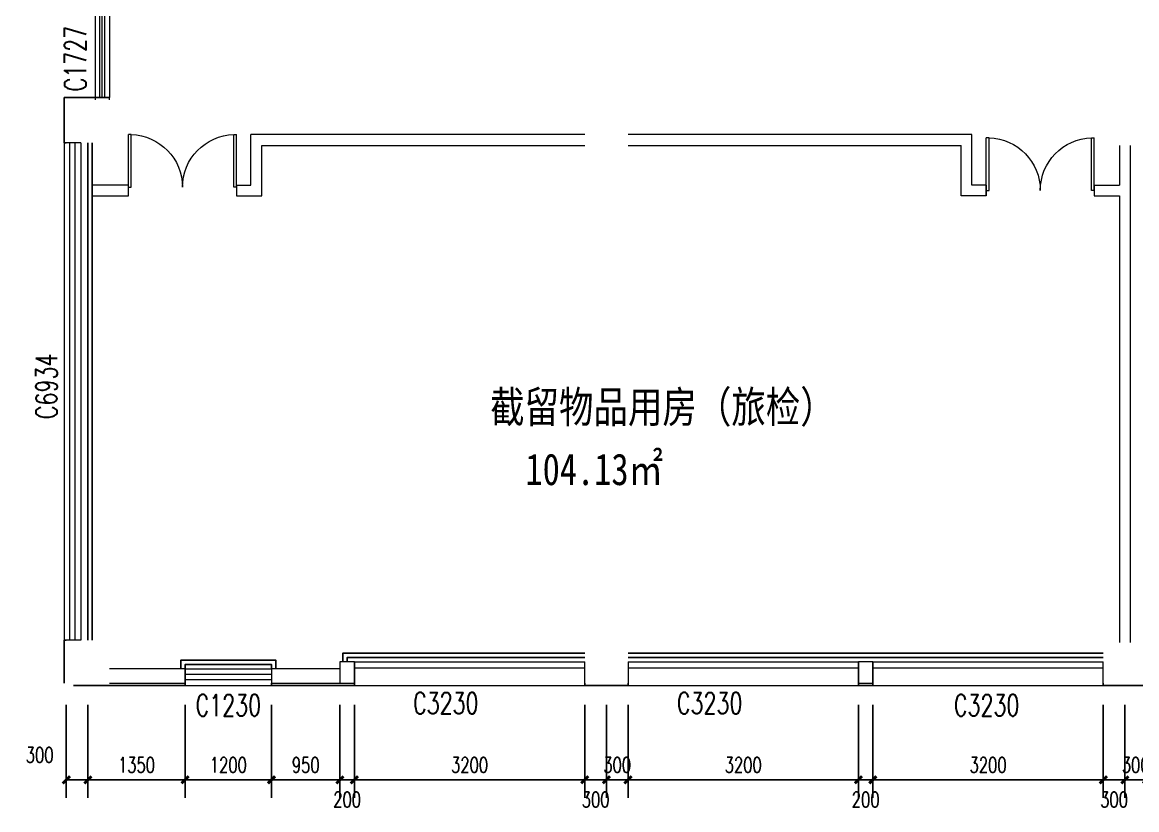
# Model space of a CAD drawing. Header units: millimetres. Extents: x 164760 to 3716174, y -1766400 to 11969.
# Drawn here: x 3465384 to 3480859, y -1764003 to -1753074 of the extents above; entities that cross this region are included whole.
import ezdxf

# ---------------------------------------------------------------- set-up
doc = ezdxf.new("R2010")
doc.units = ezdxf.units.MM
doc.header["$LTSCALE"] = 1000
doc.layers.get('0').update_dxf_attribs({"color": 253, "linetype": 'CONTINUOUS'})
doc.layers.get('Defpoints').update_dxf_attribs({"color": 250, "linetype": 'CONTINUOUS', "lineweight": 0})
for name, color, linetype in [('3', 253, 'CONTINUOUS'), ('FC-Text Annotation', 253, 'CONTINUOUS'), ('LVTRY', 253, 'CONTINUOUS'), ('PUB_DIM', 253, 'CONTINUOUS'), ('SURFACE', 253, 'CONTINUOUS'), ('WINDOW_TEXT', 253, 'CONTINUOUS')]:
    doc.layers.add(name, color=color, linetype=linetype)
for name, color, linetype, lineweight in [('WALL', 253, 'CONTINUOUS', 0), ('Wall【墙体】', 253, 'CONTINUOUS', 0), ('WINDOW', 253, 'CONTINUOUS', 0)]:
    doc.layers.add(name, color=color, linetype=linetype, lineweight=lineweight)
doc.styles.add('_TCH_DIM_T3', font='SIMPLEX', dxfattribs={"width": 0.705882, "bigfont": 'GBCBIG'})
doc.styles.add('_TCH_WINDOW', font='SIMPLEX', dxfattribs={"bigfont": 'GBCBIG'})
doc.styles.add('文字', font='')
doc.styles.get('文字').set_extended_font_data('SimSun')
doc.dimstyles.new('_TCH_ARCH&&100', dxfattribs={"dimtxt": 212.5, "dimasz": 100, "dimexe": 250, "dimexo": 300, "dimgap": 100, "dimtad": 1, "dimdec": 0, "dimzin": 0, "dimdsep": 46, "dimtxsty": '_TCH_DIM_T3', "dimblk": 'ARCHTICK', "dimcen": 0.09, "dimclrt": 7, "dimazin": 2, "dimtfac": 1, "dimtdec": 0, "dimtix": 1, "dimtmove": 2, "dimatfit": 3, "dimtolj": 1, "dimtzin": 0, "dimarcsym": 0})

# ---------------------------------------------------------------- blocks, each defined once
blk = doc.blocks.new('_ArchTick')
at = {"color": 2, "linetype": 'ByBlock', "const_width": 0.4}
blk.add_lwpolyline([(-0.5, -0.5), (0.5, 0.5)], dxfattribs=at)
blk = doc.blocks.new('*D249')
at = {"layer": 'Defpoints', "color": 0, "transparency": 16777216}
for p in [(3465995, -1762249), (3466295, -1762249), (3466295, -1763588)]:
    blk.add_point(p, dxfattribs=at)
at = {"layer": 'PUB_DIM', "color": 0, "lineweight": -2, "transparency": 16777216}
for p, q in [((3465995, -1762549), (3465995, -1763838)), ((3466295, -1762549), (3466295, -1763838)), ((3465995, -1763588), (3466295, -1763588))]:
    blk.add_line(p, q, dxfattribs=at)
at = {"layer": 'PUB_DIM', "color": 0, "lineweight": -2, "transparency": 16777216, "xscale": 100, "yscale": 100, "zscale": 100, "rotation": 180}
blk.add_blockref('_ArchTick', (3465995, -1763588), dxfattribs=at)
at = {"layer": 'PUB_DIM', "color": 0, "lineweight": -2, "transparency": 16777216, "xscale": 100, "yscale": 100, "zscale": 100}
blk.add_blockref('_ArchTick', (3466295, -1763588), dxfattribs=at)
at = {"layer": 'PUB_DIM', "color": 7, "transparency": 16777216, "insert": (3465625, -1763243), "char_height": 212.5, "attachment_point": 5, "style": '_TCH_DIM_T3'}
blk.add_mtext('\\A1;300', dxfattribs=at)
blk = doc.blocks.new('*D250')
at = {"layer": 'Defpoints', "color": 0, "transparency": 16777216}
for p in [(3466295, -1762249), (3467645, -1762249), (3467645, -1763588)]:
    blk.add_point(p, dxfattribs=at)
at = {"layer": 'PUB_DIM', "color": 0, "lineweight": -2, "transparency": 16777216}
for p, q in [((3466295, -1762549), (3466295, -1763838)), ((3467645, -1762549), (3467645, -1763838)), ((3466295, -1763588), (3467645, -1763588))]:
    blk.add_line(p, q, dxfattribs=at)
at = {"layer": 'PUB_DIM', "color": 0, "lineweight": -2, "transparency": 16777216, "xscale": 100, "yscale": 100, "zscale": 100, "rotation": 180}
blk.add_blockref('_ArchTick', (3466295, -1763588), dxfattribs=at)
at = {"layer": 'PUB_DIM', "color": 0, "lineweight": -2, "transparency": 16777216, "xscale": 100, "yscale": 100, "zscale": 100}
blk.add_blockref('_ArchTick', (3467645, -1763588), dxfattribs=at)
at = {"layer": 'PUB_DIM', "color": 7, "transparency": 16777216, "insert": (3466970, -1763382), "char_height": 212.5, "attachment_point": 5, "style": '_TCH_DIM_T3'}
blk.add_mtext('\\A1;1350', dxfattribs=at)
blk = doc.blocks.new('*D251')
at = {"layer": 'Defpoints', "color": 0, "transparency": 16777216}
for p in [(3467645, -1762249), (3468845, -1762249), (3468845, -1763588)]:
    blk.add_point(p, dxfattribs=at)
at = {"layer": 'PUB_DIM', "color": 0, "lineweight": -2, "transparency": 16777216}
for p, q in [((3467645, -1762549), (3467645, -1763838)), ((3468845, -1762549), (3468845, -1763838)), ((3467645, -1763588), (3468845, -1763588))]:
    blk.add_line(p, q, dxfattribs=at)
at = {"layer": 'PUB_DIM', "color": 0, "lineweight": -2, "transparency": 16777216, "xscale": 100, "yscale": 100, "zscale": 100, "rotation": 180}
blk.add_blockref('_ArchTick', (3467645, -1763588), dxfattribs=at)
at = {"layer": 'PUB_DIM', "color": 0, "lineweight": -2, "transparency": 16777216, "xscale": 100, "yscale": 100, "zscale": 100}
blk.add_blockref('_ArchTick', (3468845, -1763588), dxfattribs=at)
at = {"layer": 'PUB_DIM', "color": 7, "transparency": 16777216, "insert": (3468245, -1763382), "char_height": 212.5, "attachment_point": 5, "style": '_TCH_DIM_T3'}
blk.add_mtext('\\A1;1200', dxfattribs=at)
blk = doc.blocks.new('*D252')
at = {"layer": 'Defpoints', "color": 0, "transparency": 16777216}
for p in [(3468845, -1762249), (3469795, -1762249), (3469795, -1763588)]:
    blk.add_point(p, dxfattribs=at)
at = {"layer": 'PUB_DIM', "color": 0, "lineweight": -2, "transparency": 16777216}
for p, q in [((3468845, -1762549), (3468845, -1763838)), ((3469795, -1762549), (3469795, -1763838)), ((3468845, -1763588), (3469795, -1763588))]:
    blk.add_line(p, q, dxfattribs=at)
at = {"layer": 'PUB_DIM', "color": 0, "lineweight": -2, "transparency": 16777216, "xscale": 100, "yscale": 100, "zscale": 100, "rotation": 180}
blk.add_blockref('_ArchTick', (3468845, -1763588), dxfattribs=at)
at = {"layer": 'PUB_DIM', "color": 0, "lineweight": -2, "transparency": 16777216, "xscale": 100, "yscale": 100, "zscale": 100}
blk.add_blockref('_ArchTick', (3469795, -1763588), dxfattribs=at)
at = {"layer": 'PUB_DIM', "color": 7, "transparency": 16777216, "insert": (3469320, -1763382), "char_height": 212.5, "attachment_point": 5, "style": '_TCH_DIM_T3'}
blk.add_mtext('\\A1;950', dxfattribs=at)
blk = doc.blocks.new('*D253')
at = {"layer": 'Defpoints', "color": 0, "transparency": 16777216}
for p in [(3469795, -1762249), (3469995, -1762249), (3469995, -1763588)]:
    blk.add_point(p, dxfattribs=at)
at = {"layer": 'PUB_DIM', "color": 0, "lineweight": -2, "transparency": 16777216}
for p, q in [((3469795, -1762549), (3469795, -1763838)), ((3469995, -1762549), (3469995, -1763838)), ((3469795, -1763588), (3469995, -1763588))]:
    blk.add_line(p, q, dxfattribs=at)
at = {"layer": 'PUB_DIM', "color": 0, "lineweight": -2, "transparency": 16777216, "xscale": 100, "yscale": 100, "zscale": 100, "rotation": 180}
blk.add_blockref('_ArchTick', (3469795, -1763588), dxfattribs=at)
at = {"layer": 'PUB_DIM', "color": 0, "lineweight": -2, "transparency": 16777216, "xscale": 100, "yscale": 100, "zscale": 100}
blk.add_blockref('_ArchTick', (3469995, -1763588), dxfattribs=at)
at = {"layer": 'PUB_DIM', "color": 7, "transparency": 16777216, "insert": (3469895, -1763863), "char_height": 212.5, "attachment_point": 5, "style": '_TCH_DIM_T3'}
blk.add_mtext('\\A1;200', dxfattribs=at)
blk = doc.blocks.new('*D254')
at = {"layer": 'Defpoints', "color": 0, "transparency": 16777216}
for p in [(3469995, -1762249), (3473195, -1762249), (3473195, -1763588)]:
    blk.add_point(p, dxfattribs=at)
at = {"layer": 'PUB_DIM', "color": 0, "lineweight": -2, "transparency": 16777216}
for p, q in [((3469995, -1762549), (3469995, -1763838)), ((3473195, -1762549), (3473195, -1763838)), ((3469995, -1763588), (3473195, -1763588))]:
    blk.add_line(p, q, dxfattribs=at)
at = {"layer": 'PUB_DIM', "color": 0, "lineweight": -2, "transparency": 16777216, "xscale": 100, "yscale": 100, "zscale": 100, "rotation": 180}
blk.add_blockref('_ArchTick', (3469995, -1763588), dxfattribs=at)
at = {"layer": 'PUB_DIM', "color": 0, "lineweight": -2, "transparency": 16777216, "xscale": 100, "yscale": 100, "zscale": 100}
blk.add_blockref('_ArchTick', (3473195, -1763588), dxfattribs=at)
at = {"layer": 'PUB_DIM', "color": 7, "transparency": 16777216, "insert": (3471595, -1763382), "char_height": 212.5, "attachment_point": 5, "style": '_TCH_DIM_T3'}
blk.add_mtext('\\A1;3200', dxfattribs=at)
blk = doc.blocks.new('*D255')
at = {"layer": 'Defpoints', "color": 0, "transparency": 16777216}
for p in [(3473195, -1762249), (3473495, -1762249), (3473495, -1763588)]:
    blk.add_point(p, dxfattribs=at)
at = {"layer": 'PUB_DIM', "color": 0, "lineweight": -2, "transparency": 16777216}
for p, q in [((3473195, -1762549), (3473195, -1763838)), ((3473495, -1762549), (3473495, -1763838)), ((3473195, -1763588), (3473495, -1763588))]:
    blk.add_line(p, q, dxfattribs=at)
at = {"layer": 'PUB_DIM', "color": 0, "lineweight": -2, "transparency": 16777216, "xscale": 100, "yscale": 100, "zscale": 100, "rotation": 180}
blk.add_blockref('_ArchTick', (3473195, -1763588), dxfattribs=at)
at = {"layer": 'PUB_DIM', "color": 0, "lineweight": -2, "transparency": 16777216, "xscale": 100, "yscale": 100, "zscale": 100}
blk.add_blockref('_ArchTick', (3473495, -1763588), dxfattribs=at)
at = {"layer": 'PUB_DIM', "color": 7, "transparency": 16777216, "insert": (3473345, -1763863), "char_height": 212.5, "attachment_point": 5, "style": '_TCH_DIM_T3'}
blk.add_mtext('\\A1;300', dxfattribs=at)
blk = doc.blocks.new('*D256')
at = {"layer": 'Defpoints', "color": 0, "transparency": 16777216}
for p in [(3473495, -1762249), (3473795, -1762249), (3473795, -1763588)]:
    blk.add_point(p, dxfattribs=at)
at = {"layer": 'PUB_DIM', "color": 0, "lineweight": -2, "transparency": 16777216}
for p, q in [((3473495, -1762549), (3473495, -1763838)), ((3473795, -1762549), (3473795, -1763838)), ((3473495, -1763588), (3473395, -1763588)), ((3473495, -1763588), (3473795, -1763588)), ((3473795, -1763588), (3473895, -1763588))]:
    blk.add_line(p, q, dxfattribs=at)
at = {"layer": 'PUB_DIM', "color": 0, "lineweight": -2, "transparency": 16777216, "xscale": 100, "yscale": 100, "zscale": 100}
blk.add_blockref('_ArchTick', (3473495, -1763588), dxfattribs=at)
at = {"layer": 'PUB_DIM', "color": 0, "lineweight": -2, "transparency": 16777216, "xscale": 100, "yscale": 100, "zscale": 100, "rotation": 180}
blk.add_blockref('_ArchTick', (3473795, -1763588), dxfattribs=at)
at = {"layer": 'PUB_DIM', "color": 7, "transparency": 16777216, "insert": (3473645, -1763382), "char_height": 212.5, "attachment_point": 5, "style": '_TCH_DIM_T3'}
blk.add_mtext('\\A1;300', dxfattribs=at)
blk = doc.blocks.new('*D257')
at = {"layer": 'Defpoints', "color": 0, "transparency": 16777216}
for p in [(3473795, -1762249), (3476995, -1762249), (3476995, -1763588)]:
    blk.add_point(p, dxfattribs=at)
at = {"layer": 'PUB_DIM', "color": 0, "lineweight": -2, "transparency": 16777216}
for p, q in [((3473795, -1762549), (3473795, -1763838)), ((3476995, -1762549), (3476995, -1763838)), ((3473795, -1763588), (3476995, -1763588))]:
    blk.add_line(p, q, dxfattribs=at)
at = {"layer": 'PUB_DIM', "color": 0, "lineweight": -2, "transparency": 16777216, "xscale": 100, "yscale": 100, "zscale": 100, "rotation": 180}
blk.add_blockref('_ArchTick', (3473795, -1763588), dxfattribs=at)
at = {"layer": 'PUB_DIM', "color": 0, "lineweight": -2, "transparency": 16777216, "xscale": 100, "yscale": 100, "zscale": 100}
blk.add_blockref('_ArchTick', (3476995, -1763588), dxfattribs=at)
at = {"layer": 'PUB_DIM', "color": 7, "transparency": 16777216, "insert": (3475395, -1763382), "char_height": 212.5, "attachment_point": 5, "style": '_TCH_DIM_T3'}
blk.add_mtext('\\A1;3200', dxfattribs=at)
blk = doc.blocks.new('*D258')
at = {"layer": 'Defpoints', "color": 0, "transparency": 16777216}
for p in [(3476995, -1762249), (3477195, -1762249), (3477195, -1763588)]:
    blk.add_point(p, dxfattribs=at)
at = {"layer": 'PUB_DIM', "color": 0, "lineweight": -2, "transparency": 16777216}
for p, q in [((3476995, -1762549), (3476995, -1763838)), ((3477195, -1762549), (3477195, -1763838)), ((3476995, -1763588), (3477195, -1763588))]:
    blk.add_line(p, q, dxfattribs=at)
at = {"layer": 'PUB_DIM', "color": 0, "lineweight": -2, "transparency": 16777216, "xscale": 100, "yscale": 100, "zscale": 100, "rotation": 180}
blk.add_blockref('_ArchTick', (3476995, -1763588), dxfattribs=at)
at = {"layer": 'PUB_DIM', "color": 0, "lineweight": -2, "transparency": 16777216, "xscale": 100, "yscale": 100, "zscale": 100}
blk.add_blockref('_ArchTick', (3477195, -1763588), dxfattribs=at)
at = {"layer": 'PUB_DIM', "color": 7, "transparency": 16777216, "insert": (3477095, -1763863), "char_height": 212.5, "attachment_point": 5, "style": '_TCH_DIM_T3'}
blk.add_mtext('\\A1;200', dxfattribs=at)
blk = doc.blocks.new('*D259')
at = {"layer": 'Defpoints', "color": 0, "transparency": 16777216}
for p in [(3477195, -1762249), (3480395, -1762249), (3480395, -1763588)]:
    blk.add_point(p, dxfattribs=at)
at = {"layer": 'PUB_DIM', "color": 0, "lineweight": -2, "transparency": 16777216}
for p, q in [((3477195, -1762549), (3477195, -1763838)), ((3480395, -1762549), (3480395, -1763838)), ((3477195, -1763588), (3480395, -1763588))]:
    blk.add_line(p, q, dxfattribs=at)
at = {"layer": 'PUB_DIM', "color": 0, "lineweight": -2, "transparency": 16777216, "xscale": 100, "yscale": 100, "zscale": 100, "rotation": 180}
blk.add_blockref('_ArchTick', (3477195, -1763588), dxfattribs=at)
at = {"layer": 'PUB_DIM', "color": 0, "lineweight": -2, "transparency": 16777216, "xscale": 100, "yscale": 100, "zscale": 100}
blk.add_blockref('_ArchTick', (3480395, -1763588), dxfattribs=at)
at = {"layer": 'PUB_DIM', "color": 7, "transparency": 16777216, "insert": (3478795, -1763382), "char_height": 212.5, "attachment_point": 5, "style": '_TCH_DIM_T3'}
blk.add_mtext('\\A1;3200', dxfattribs=at)
blk = doc.blocks.new('*D260')
at = {"layer": 'Defpoints', "color": 0, "transparency": 16777216}
for p in [(3480395, -1762249), (3480695, -1762249), (3480695, -1763588)]:
    blk.add_point(p, dxfattribs=at)
at = {"layer": 'PUB_DIM', "color": 0, "lineweight": -2, "transparency": 16777216}
for p, q in [((3480395, -1762549), (3480395, -1763838)), ((3480695, -1762549), (3480695, -1763838)), ((3480395, -1763588), (3480695, -1763588))]:
    blk.add_line(p, q, dxfattribs=at)
at = {"layer": 'PUB_DIM', "color": 0, "lineweight": -2, "transparency": 16777216, "xscale": 100, "yscale": 100, "zscale": 100, "rotation": 180}
blk.add_blockref('_ArchTick', (3480395, -1763588), dxfattribs=at)
at = {"layer": 'PUB_DIM', "color": 0, "lineweight": -2, "transparency": 16777216, "xscale": 100, "yscale": 100, "zscale": 100}
blk.add_blockref('_ArchTick', (3480695, -1763588), dxfattribs=at)
at = {"layer": 'PUB_DIM', "color": 7, "transparency": 16777216, "insert": (3480545, -1763863), "char_height": 212.5, "attachment_point": 5, "style": '_TCH_DIM_T3'}
blk.add_mtext('\\A1;300', dxfattribs=at)
blk = doc.blocks.new('*D261')
at = {"layer": 'Defpoints', "color": 0, "transparency": 16777216}
for p in [(3480695, -1762249), (3480995, -1762249), (3480995, -1763588)]:
    blk.add_point(p, dxfattribs=at)
at = {"layer": 'PUB_DIM', "color": 0, "lineweight": -2, "transparency": 16777216}
for p, q in [((3480695, -1762549), (3480695, -1763838)), ((3480995, -1762549), (3480995, -1763838)), ((3480695, -1763588), (3480595, -1763588)), ((3480695, -1763588), (3480995, -1763588)), ((3480995, -1763588), (3481095, -1763588))]:
    blk.add_line(p, q, dxfattribs=at)
at = {"layer": 'PUB_DIM', "color": 0, "lineweight": -2, "transparency": 16777216, "xscale": 100, "yscale": 100, "zscale": 100}
blk.add_blockref('_ArchTick', (3480695, -1763588), dxfattribs=at)
at = {"layer": 'PUB_DIM', "color": 0, "lineweight": -2, "transparency": 16777216, "xscale": 100, "yscale": 100, "zscale": 100, "rotation": 180}
blk.add_blockref('_ArchTick', (3480995, -1763588), dxfattribs=at)
at = {"layer": 'PUB_DIM', "color": 7, "transparency": 16777216, "insert": (3480845, -1763382), "char_height": 212.5, "attachment_point": 5, "style": '_TCH_DIM_T3'}
blk.add_mtext('\\A1;300', dxfattribs=at)
blk = doc.blocks.new('$TCHSYS$WIN2D')
for p, q in [((-0.5, 0.5), (0.5, 0.5)), ((-0.5, 0.5), (-0.5, -0.5)), ((0.5, 0.5), (0.5, -0.5)), ((0.5, 0.1667), (-0.5, 0.1667)), ((0.5, -0.1667), (-0.5, -0.1667)), ((-0.5, -0.5), (0.5, -0.5))]:
    blk.add_line(p, q)
blk = doc.blocks.new('$WINLIB2D$00000005')
for p, q in [((-0.5, 0.5), (0.5, 0.5)), ((-0.5, 0.5), (-0.5, -0.5)), ((0.5, -0.5), (0.5, 0.5)), ((0.5, 0.1667), (-0.5, 0.1667)), ((0.5, 0), (-0.5, 0)), ((0.5, -0.1667), (-0.5, -0.1667)), ((-0.5, -0.5), (0.5, -0.5))]:
    blk.add_line(p, q)
blk = doc.blocks.new('$WINLIB2D$00000004')
for p, q in [((-0.5, 0.5), (0.5, 0.5)), ((-0.5, 0.5), (-0.5, -0.5)), ((0.5, -0.5), (0.5, 0.5)), ((-0.5, 0.2406), (0.5, 0.2406)), ((-0.5, -0.5), (0.5, -0.5))]:
    blk.add_line(p, q)
blk = doc.blocks.new('$DorLib2D$00000002')
for p, q in [((-0.5, 0), (-0.5, 0.4875)), ((-0.475, 0.4875), (-0.5, 0.4875)), ((-0.475, 0), (-0.475, 0.4875)), ((0.475, 0), (0.475, 0.4875)), ((0.475, 0.4875), (0.5, 0.4875)), ((0.5, 0), (0.5, 0.4875)), ((-0.5, 0), (-0.475, 0)), ((0.5, 0), (0.475, 0))]:
    blk.add_line(p, q)
at = {"lineweight": 13}
for centre, start, end in [((-0.4875, 0), 0, 88.53072), ((0.4875, 0), 91.46928, 180)]:
    blk.add_arc(centre, 0.4875, start, end, dxfattribs=at)

msp = doc.modelspace()

# ---------------------------------------------------------------- linework, layer by layer
at = {"layer": '3'}
for p, q in [((3466295.3, -1761648.6), (3466295.3, -1754748.6)), ((3466355.3, -1761648.6), (3466355.3, -1754748.6))]:
    msp.add_line(p, q, dxfattribs=at)
for points in [[(3467585.3, -1762048.6), (3467585.3, -1761928.6), (3468905.3, -1761928.6), (3468905.3, -1762048.6)], [(3469835.3, -1761948.6), (3469835.3, -1761828.6), (3473195.3, -1761828.6)], [(3469895.3, -1761948.6), (3469895.3, -1761888.6), (3473195.3, -1761888.6)], [(3473795.3, -1761828.6), (3480395.3, -1761828.6)], [(3473795.3, -1761888.6), (3480395.3, -1761888.6)], [(3467645.3, -1762048.6), (3467645.3, -1761988.6), (3468845.3, -1761988.6), (3468845.3, -1762048.6)]]:
    msp.add_lwpolyline(points, dxfattribs=at)
at = {"layer": 'LVTRY'}
for p in [(3466395.3, -1754118.6), (3465965.3, -1754148.6)]:
    msp.add_line(p, (3465965.3, -1754118.6), dxfattribs=at)
at = {"layer": 'SURFACE'}
for p, q in [((3465965.3, -1754148.6), (3465965.3, -1754748.6)), ((3465965.3, -1754748.6), (3465995.3, -1754748.6)), ((3465965.3, -1761648.6), (3465995.3, -1761648.6)), ((3465965.3, -1761648.6), (3465965.3, -1762248.6)), ((3466095.3, -1762278.6), (3467645.3, -1762278.6)), ((3467645.3, -1762278.6), (3467645.3, -1762248.6)), ((3468845.3, -1762278.6), (3468845.3, -1762248.6)), ((3468845.3, -1762278.6), (3469795.3, -1762278.6)), ((3469795.3, -1762278.6), (3469995.3, -1762278.6)), ((3469995.3, -1762278.6), (3469995.3, -1762248.6)), ((3473195.3, -1762278.6), (3473195.3, -1762248.6)), ((3473195.3, -1762278.6), (3473495.3, -1762278.6)), ((3473495.3, -1762278.6), (3473795.3, -1762278.6)), ((3473795.3, -1762278.6), (3473795.3, -1762248.6)), ((3476995.3, -1762278.6), (3476995.3, -1762248.6)), ((3476995.3, -1762278.6), (3477195.3, -1762278.6)), ((3477195.3, -1762278.6), (3477195.3, -1762248.6)), ((3480395.3, -1762278.6), (3480395.3, -1762248.6)), ((3480395.3, -1762278.6), (3480695.3, -1762278.6)), ((3480695.3, -1762278.6), (3480995.3, -1762278.6))]:
    msp.add_line(p, q, dxfattribs=at)
at = {"layer": 'WALL'}
for p, q in [((3466595.3, -1754118.6), (3466395.3, -1754118.6)), ((3466395.3, -1754118.6), (3466395.3, -1754148.6)), ((3466595.3, -1754148.6), (3466595.3, -1754118.6)), ((3469995.3, -1761948.6), (3469795.3, -1761948.6)), ((3469795.3, -1761948.6), (3469795.3, -1762248.6)), ((3469995.3, -1762248.6), (3469995.3, -1761948.6)), ((3477195.3, -1761948.6), (3476995.3, -1761948.6)), ((3476995.3, -1761948.6), (3476995.3, -1762248.6)), ((3477195.3, -1762248.6), (3477195.3, -1761948.6)), ((3467645.3, -1762048.6), (3466595.3, -1762048.6)), ((3467645.3, -1762248.6), (3467645.3, -1762048.6)), ((3469795.3, -1762048.6), (3468845.3, -1762048.6)), ((3468845.3, -1762048.6), (3468845.3, -1762248.6)), ((3466595.3, -1762248.6), (3467645.3, -1762248.6)), ((3468845.3, -1762248.6), (3469795.3, -1762248.6)), ((3469795.3, -1762248.6), (3469995.3, -1762248.6)), ((3476995.3, -1762248.6), (3477195.3, -1762248.6))]:
    msp.add_line(p, q, dxfattribs=at)
at = {"layer": 'Wall【墙体】', "color": 6}
for p, q in [((3473195.3, -1754632.5), (3468558.8, -1754632.5)), ((3468558.8, -1755333.7), (3468558.8, -1754632.5)), ((3478570.3, -1754632.5), (3473795.3, -1754632.5)), ((3478570.3, -1755333.7), (3478570.3, -1754632.5)), ((3468708.8, -1754782.5), (3473195.3, -1754782.5)), ((3468708.8, -1755483.7), (3468708.8, -1754782.5)), ((3473795.3, -1754782.5), (3478420.3, -1754782.5)), ((3478420.3, -1755483.7), (3478420.3, -1754782.5)), ((3480620.3, -1754782.5), (3480620.3, -1755333.7)), ((3480770.3, -1754782.5), (3480770.3, -1761682.5)), ((3466858.8, -1755333.7), (3466355.3, -1755333.7)), ((3466858.8, -1755483.7), (3466858.8, -1755333.7)), ((3468358.8, -1755333.7), (3468358.8, -1755483.7)), ((3468358.8, -1755333.7), (3468558.8, -1755333.7)), ((3478770.3, -1755333.7), (3478570.3, -1755333.7)), ((3478770.3, -1755483.7), (3478770.3, -1755333.7)), ((3478770.3, -1755333.7), (3478770.3, -1755483.7)), ((3480270.3, -1755333.7), (3480270.3, -1755483.7)), ((3480270.3, -1755333.7), (3480620.3, -1755333.7)), ((3466355.3, -1755483.7), (3466858.8, -1755483.7)), ((3468358.8, -1755483.7), (3468708.8, -1755483.7)), ((3478770.3, -1755483.7), (3478420.3, -1755483.7)), ((3480270.3, -1755483.7), (3480620.3, -1755483.7)), ((3480620.3, -1755483.7), (3480620.3, -1761682.5))]:
    msp.add_line(p, q, dxfattribs=at)

# ---------------------------------------------------------------- block references
at = {"layer": 'WINDOW'}
ref = msp.add_blockref('$WINLIB2D$00000005', (3466495.3, -1753248.6), dxfattribs=dict(at, xscale=1740, yscale=200, zscale=1740, rotation=270))
ref.add_attrib('A', 'C1727', (3466269, -1754032.3), dxfattribs={"layer": 'WINDOW_TEXT', "height": 297.5, "rotation": 90, "style": '_TCH_WINDOW', "width": 0.705882})
at = {"layer": 'WINDOW', "xscale": 1500, "yscale": -1500, "zscale": -1500, "rotation": 180}
for p in [(3467608.8, -1755363.7), (3479520.3, -1755408.7)]:
    msp.add_blockref('$DorLib2D$00000002', p, dxfattribs=at)
at = {"layer": 'WINDOW'}
ref = msp.add_blockref('$TCHSYS$WIN2D', (3466080.3, -1758198.6), dxfattribs=dict(at, xscale=6900, yscale=230, zscale=6900, rotation=270))
ref.add_attrib('A', 'C6934', (3465869, -1758581.4), dxfattribs={"layer": 'WINDOW_TEXT', "height": 297.5, "rotation": 90, "style": '_TCH_WINDOW', "width": 0.705882})
ref = msp.add_blockref('$WINLIB2D$00000004', (3471595.3, -1762113.6), dxfattribs=dict(at, xscale=3200, yscale=330, zscale=3200))
ref.add_attrib('A', 'C3230', (3470810.6, -1762672.4), dxfattribs={"layer": 'WINDOW_TEXT', "height": 297.5, "style": '_TCH_WINDOW', "width": 0.705882})
ref = msp.add_blockref('$WINLIB2D$00000004', (3475395.3, -1762113.6), dxfattribs=dict(at, xscale=3200, yscale=330, zscale=3200))
ref.add_attrib('A', 'C3230', (3474474.1, -1762672.4), dxfattribs={"layer": 'WINDOW_TEXT', "height": 297.5, "style": '_TCH_WINDOW', "width": 0.705882})
ref = msp.add_blockref('$WINLIB2D$00000004', (3478795.3, -1762113.6), dxfattribs=dict(at, xscale=3200, yscale=330, zscale=3200))
ref.add_attrib('A', 'C3230', (3478320.3, -1762702.4), dxfattribs={"layer": 'WINDOW_TEXT', "height": 297.5, "style": '_TCH_WINDOW', "width": 0.705882})
ref = msp.add_blockref('$TCHSYS$WIN2D', (3468245.3, -1762163.6), dxfattribs=dict(at, xscale=1200, yscale=230, zscale=1200))
ref.add_attrib('A', 'C1230', (3467790.3, -1762702.4), dxfattribs={"layer": 'WINDOW_TEXT', "height": 297.5, "style": '_TCH_WINDOW', "width": 0.705882})

# ---------------------------------------------------------------- texts
at = {"layer": 'FC-Text Annotation', "style": '文字', "width": 0.8}
for s, p in [('截留物品用房（旅检）', (3471879.9, -1758631.7)), ('104.13㎡', (3472371, -1759497))]:
    msp.add_text(s, height=438.58, dxfattribs=at).set_placement(p)

# ---------------------------------------------------------------- dimensions: what is measured, and where the dimension line sits
at = {"layer": 'PUB_DIM'}
for base, p1, p2, picture, middle in [((3466295.3, -1763588.3), (3465995.3, -1762248.6), (3466295.3, -1762248.6), '*D249', (3465625.3, -1763243.3)), ((3469995.3, -1763588.3), (3469795.3, -1762248.6), (3469995.3, -1762248.6), '*D253', (3469895.3, -1763863.3)), ((3473495.3, -1763588.3), (3473195.3, -1762248.6), (3473495.3, -1762248.6), '*D255', (3473345.3, -1763863.3)), ((3477195.3, -1763588.3), (3476995.3, -1762248.6), (3477195.3, -1762248.6), '*D258', (3477095.3, -1763863.3)), ((3480695.3, -1763588.3), (3480395.3, -1762248.6), (3480695.3, -1762248.6), '*D260', (3480545.3, -1763863.3))]:
    dim = msp.add_linear_dim(base=base, p1=p1, p2=p2, angle=0, dimstyle='_TCH_ARCH&&100', dxfattribs=at)
    dim.commit()
    dim.dimension.update_dxf_attribs({"geometry": picture, "text_midpoint": middle, "dimtype": 129})
for p1, p2, picture, middle in [((3466295.3, -1762248.6), (3467645.3, -1762248.6), '*D250', (3466970.3, -1763382)), ((3467645.3, -1762248.6), (3468845.3, -1762248.6), '*D251', (3468245.3, -1763382)), ((3468845.3, -1762248.6), (3469795.3, -1762248.6), '*D252', (3469320.3, -1763382)), ((3469995.3, -1762248.6), (3473195.3, -1762248.6), '*D254', (3471595.3, -1763382)), ((3473495.3, -1762248.6), (3473795.3, -1762248.6), '*D256', (3473645.3, -1763382)), ((3473795.3, -1762248.6), (3476995.3, -1762248.6), '*D257', (3475395.3, -1763382)), ((3477195.3, -1762248.6), (3480395.3, -1762248.6), '*D259', (3478795.3, -1763382)), ((3480695.3, -1762248.6), (3480995.3, -1762248.6), '*D261', (3480845.3, -1763382))]:
    dim = msp.add_aligned_dim(p1=p1, p2=p2, distance=-1339.7, dimstyle='_TCH_ARCH&&100', dxfattribs=at)
    dim.commit()
    dim.dimension.update_dxf_attribs({"geometry": picture, "text_midpoint": middle})

doc.saveas('drawing.dxf')
